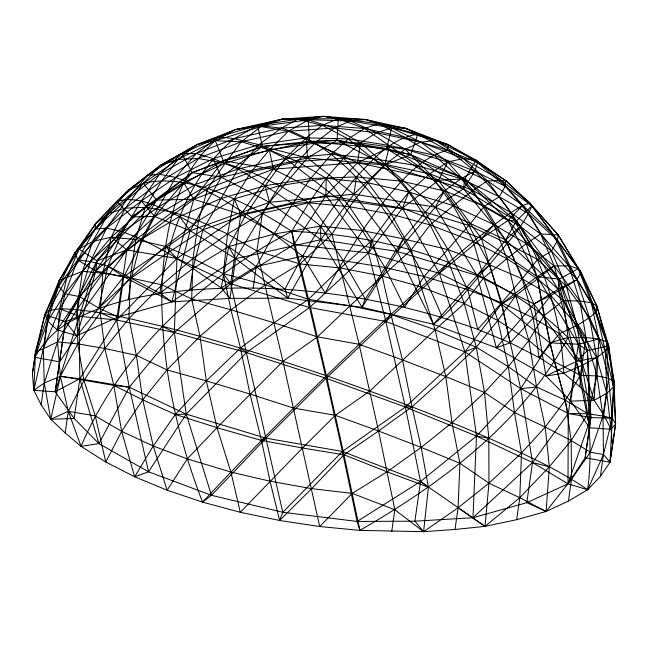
<?xml version="1.0" encoding="UTF-8"?>
<svg xmlns="http://www.w3.org/2000/svg" width="648" height="648" viewBox="0 0 648 648"><rect width="100%" height="100%" fill="white"/><g stroke="black" fill="none" stroke-linecap="round" stroke-linejoin="round"><path stroke-width="0.97" d="M612.473 445.889L611.064 429.26L603.709 414.898L594.119 400.31L579.677 386.637L563.833 373.272C559.524 287.08 521.146 198.928 447.509 150.223L448.157 144.707L417.766 134.217L378.562 123.728L365.569 119.499L350.309 120.925L282.471 119.07L260.998 126.571L215.314 140.721L197.3 144.48L177.852 159.465L143.346 183.327L128.215 190.293L78.975 249.01L66.882 277.644L59.673 308.796L57.494 341.893L60.386 376.277L68.283 411.31L81.041 446.302L98.917 443.605L129.276 387.204L174.344 332.529L230.68 283.735L294.006 244.531L325.936 195.445L357.607 162.672L386.597 148.716L438.469 180.338L507.975 220.466L537.062 276.591L578.389 344.218L590.879 417.579L585.16 457.731L610.003 462.259L614.101 381.672L606.479 341.755L596.849 305.978L578.267 268.669L558.179 234.941L531.838 205.853L505.869 180.719L477.519 162.527L448.157 144.707L365.569 119.499L338.288 118.706L282.471 119.07L257.604 125.356L218.732 136.898L197.3 144.48L160.493 165.321L128.215 190.293L95.718 223.455L59.227 280.511L35.527 351.718L33.809 390.323L55.193 391.765L65.424 321.708L95.823 271.042L132.03 216.894L156.605 200.102L223.252 160.655L309.363 141.418L386.597 148.716L464.754 178.751L507.975 220.466L559.313 279.126L578.389 344.218L568.272 413.481L568.004 483.829L526.808 502.678L472.975 517.728L414.882 521.186L357.121 521.446L282.771 512.276L211.442 495.299L148.562 471.809L98.917 443.605L74.147 418.454L55.193 391.765L65.424 321.708L97.006 260.917L132.03 216.894L192.262 172.635L223.252 160.655L262.408 146.424L309.363 141.418L337.114 140.268L386.597 148.716L410.702 154.629L464.754 178.751L516.326 220.96L559.313 279.126L587.469 350.576L590.879 417.579L585.16 457.731L568.004 483.829L532.526 462.534L476.474 436.08L405.356 407.049L326.114 378.286L246.507 352.609L174.344 332.529L116.672 320.007L79.137 316.281L59.673 308.796L48.9 310.505L44.866 314.661L35.527 351.718L32.4 373.685L33.809 390.323L41.164 404.684L50.755 419.272L65.197 432.945L81.041 446.302L105.778 462.04L134.654 476.766L167.127 490.22L202.565 502.135L240.295 512.285L279.604 520.474L319.723 526.54L359.899 530.38L423.598 531.676L455.009 529.457L485.02 526.362L516.667 519.696L546.134 511.466L568.434 501.058L587.647 489.75L600.34 476.483L610.003 462.259L612.473 445.889L615.6 423.922L614.101 381.672L608.675 345.838L596.849 305.978L581.054 272.371L558.179 234.941L529.878 203.043L505.869 180.719L476.142 160.267L448.157 144.707L405.543 128.328L365.569 119.499L323.312 116.324L282.471 119.07L235.386 129.592L197.3 144.48L160.493 165.321L128.215 190.293L116.802 201.463L95.718 223.455L75.128 252.436L59.227 280.511L44.866 314.661L34.87 357.323L32.4 373.685M41.164 404.684L44.25 383.025L57.494 341.893L76.918 309.582L102.821 273.181L135.813 239.517L172.571 211.977L207.797 188.519L251.092 171.963L297.537 161.579L343.521 158.193L385.39 164.422L429.705 173.85L472.967 190.48L510.818 212.633L540.61 233.944L554.234 265.931L563.428 300.672L585.954 337.543L580.438 375.305L565.396 400.253L545.227 427.04L521.519 453.001L488.965 483.173L458.087 507.797L423.598 531.676L414.882 521.186L420.536 481.496L405.356 407.049L385.844 321.473L368.437 252.955L325.936 195.445L326.219 178.297L343.521 158.193L360.418 142.9L376.593 132.719L391.732 127.826L405.543 128.328L435.399 140.551L476.142 160.267L529.878 203.043L581.054 272.371L608.675 345.838L613.445 387.269L615.6 423.922L610.003 462.259L603.458 454.531L603.013 416.057L596.962 375.937L585.954 337.543L579.895 301.045L568.774 265.826L553.384 234.843L522.815 205.319L501.188 180.606L463.393 158.558L435.399 140.551L420.746 142.163L405.105 149.234L385.39 164.422L367.975 182.817L349.523 206.712L332.019 234.179L299.919 263.93L265.194 284.869L230.955 309.817L199.957 336.288L166.998 369.919L142.738 399.832L121.63 431.365L105.778 462.04L95.256 415.911L84.005 380.457L77.792 343.877L76.918 309.582L82.515 271.277L92.761 241.364L108.378 213.621L143.346 183.327L160.493 165.321L177.852 159.465L215.314 140.721L235.386 129.592L257.604 125.356L297.707 119.256L323.312 116.324L378.562 123.728L405.543 128.328L417.766 134.217L447.509 150.223L477.519 162.527L505.221 186.235L531.838 205.853L581.054 272.371L576.971 279.725L550.792 295.464L533.879 303.928L496.311 347.774L433.431 324.284L362.102 307.306L287.752 298.129L229.991 298.396L171.898 301.855L118.066 316.896L76.869 335.753L59.713 361.851L34.87 357.323L35.527 351.718L43.311 348.81L57.494 341.893L77.792 343.877L104.79 348.486L136.38 355.355L166.998 369.919L206.339 380.87L250.006 394.033L293.601 408.086L335.316 415.328L378.554 431.025L421.192 447.412L459.902 463.215L488.965 483.173L519.793 497.721L546.134 511.466L571.56 479.107L590.352 452.166L603.013 416.057L608.537 378.262L606.479 341.755L578.267 268.669L568.774 265.826L554.234 265.931L537.062 276.591L501.406 304.058L464.9 351.856L405.356 407.049L342.379 451.454L282.771 512.276L279.604 520.474L270.014 481.189L261.5 440.454L250.006 394.033L240.44 348.033L230.955 309.817L223.341 273.65L227.57 233.96L234.268 198.839L251.092 171.963L269.374 149.947L288.392 131.244L308.318 119.945L323.312 116.324L391.732 127.826L420.746 142.163L463.393 158.558L476.142 160.267L477.519 162.527L474.863 171.202L463.571 188.876L435.343 207.141L397.346 251.481L362.102 307.306L320.776 239.679L269.438 202.322L221.316 177.22L192.262 172.635L156.605 200.102L97.006 260.917L55.193 391.765L79.793 378.756L116.672 320.007L176.953 258.495L240.797 214.464L273.302 169.193L309.363 141.418L308.318 119.945L235.386 129.592L181.853 153.657L147.655 175.316L116.802 201.463L95.078 228.971L75.128 252.436L44.866 314.661L47.66 321.149L57.227 329.832L76.869 335.753L123.776 276.753L154.702 216.473L192.262 172.635L262.408 146.424L337.114 140.268L410.702 154.629L463.571 188.876L516.326 220.96L558.122 289.356L587.469 350.576L589.68 427.818L611.064 429.26L615.6 423.922L612.352 418.203L608.537 378.262L598.865 338.969L591.316 302.721L568.774 265.826L540.61 233.944L522.815 205.319L487.312 180.833L463.393 158.558L447.752 161.984L429.705 173.85L408.799 191.986L391.165 214.196L372.122 240.408L340.565 268.029L308.537 299.336L273.991 322.793L240.44 348.033L206.339 380.87L175.333 414.469L153.26 445.994L134.654 476.766L121.63 431.365L113.829 385.398L104.79 348.486L100.205 312.83L102.821 273.181L111.262 237.168L125.283 208.178L143.346 183.327C164.867 178.151 186.964 182.315 207.797 188.519C237.67 198.734 265.38 214.075 291.73 231.312C391.505 235.629 495.347 266.085 568.013 337.503C586.675 385.779 594.37 438.283 587.647 489.75L568.004 483.829L590.879 417.579L612.352 418.203L603.458 454.531L600.34 476.483M211.442 495.299L186.227 414.121L174.344 332.529L176.953 258.495L193.809 199.268L223.252 160.655L215.314 140.721C174.296 176.118 164.916 233.523 161.927 284.828C160.218 359.13 175.802 433.034 202.565 502.135L211.442 495.299L266.02 438.178L326.114 378.286L385.844 321.473L439.376 273.31L481.456 238.505L507.975 220.466L522.815 205.319L529.878 203.043L531.838 205.853C522.612 228.436 504.225 245.778 489.515 264.797C470.748 284.472 455.074 307.63 433.431 324.284L397.346 251.481L353.93 194.181L307.436 157.974L262.408 146.424L221.316 177.22L154.702 216.473L95.823 271.042L76.869 335.753L65.424 321.708L44.866 314.661M455.009 529.457L458.087 507.797L459.902 463.215L451.988 422.666L445.784 376.585L435.108 329.751L421.038 286.886L411.278 249.869L391.165 214.196L367.975 182.817L343.521 158.193L314.798 143.143L288.392 131.244L260.998 126.571L241.267 141.774L225.245 163.15L207.797 188.519L198.523 220.676L192.999 258.471L191.67 298.939L199.957 336.288L206.339 380.87L217.015 427.696L230.907 472.06L240.295 512.285L302.535 448.011L335.316 415.328L369.781 391.068L435.108 329.751L464.26 303.499L483.773 277.733L506.841 258.649L526.298 243.664L540.61 233.944L558.179 234.941L557.531 240.538L551.489 251.084L537.638 259.467L522.199 278.786L501.698 302.705L477.746 329.362C385.965 296.517 287.113 282.293 189.864 290.126C151.024 293.617 111.407 300.542 76.44 318.524C58.555 326.503 44.599 340.492 34.87 357.323L47.66 321.149L58.579 286.035L59.227 280.511L82.515 271.277L102.821 273.181L130.208 277.854L161.927 284.828L191.67 298.939L230.955 309.817L273.991 322.793L317.423 336.855L359.114 344.282L402.513 359.956L445.784 376.585L484.542 392.486L514.512 412.606L545.227 427.04L571.18 440.583L590.352 452.166L603.458 454.531L587.647 489.75C557.037 468.455 522.628 453.527 488.803 438.178C435.553 415.157 381.235 394.705 326.406 375.767C272.363 357.396 217.817 340.451 162.494 326.349C128.652 318.524 94.6 309.493 59.673 308.796L43.311 348.81L33.809 390.323L44.25 383.025L60.386 376.277L79.793 378.756L129.276 387.204L186.227 414.121L266.02 438.178L342.379 451.454L420.536 481.496L485.02 526.362L519.793 497.721L549.334 466.754L571.18 440.583L587.939 413.78L596.962 375.937L598.865 338.969L579.895 301.045L554.234 265.931L526.298 243.664L494.181 224.799L453.227 205.683L408.799 191.986L367.975 182.817L326.219 178.297L279.685 185.66L234.268 198.839L198.523 220.676L165.313 246.394L130.208 277.854L100.205 312.83L77.792 343.877L60.386 376.277L50.755 419.272L74.147 418.454L79.793 378.756L79.137 316.281L126.903 249.95L156.605 200.102L193.809 199.268L240.797 214.464L294.006 244.531L368.437 252.955L439.376 273.31L501.406 304.058L549.82 342.857L578.389 344.218L598.865 338.969L606.479 341.755L608.675 345.838L605.386 351.143L596.695 357.566L582.755 364.994L563.833 373.272L545.956 375.978L496.311 347.774L477.139 275.538L435.343 207.141L384.685 165.086L337.114 140.268L307.436 157.974L221.316 177.22L190.131 230.777L171.898 301.855L123.776 276.753L107.884 266.109L90.412 261.509L77.695 259.945L58.579 286.035L65.002 293.779L79.566 296.573L98.739 308.116L118.066 316.896L123.776 276.753L190.131 230.777L269.438 202.322L353.93 194.181L435.343 207.141L505.699 239.938L558.122 289.356L576.38 361.438L589.68 427.818L570.726 401.128L545.956 375.978L533.879 303.928L505.699 239.938L463.571 188.876L384.685 165.086L307.436 157.974L269.438 202.322L235.637 258.706L229.991 298.396L221.276 287.898L192.95 268.475L167.8 252.906L141.491 239.185L122.537 231.741L106.685 228.12L95.078 228.971L77.695 259.945L65.002 293.779L57.227 329.832L79.566 296.573L107.884 266.109L141.491 239.185L179.545 216.456L221.122 198.491L265.194 185.725L310.676 178.475L356.449 176.928L401.387 181.116L444.374 190.925L484.364 206.129L520.36 226.346L551.489 251.084L576.971 279.725L596.192 311.575L605.386 351.143L613.445 387.269L611.064 429.26L606.787 393.247L605.386 351.143L589.567 317.706L576.971 279.725L557.531 240.538L528.638 213.686L505.221 186.235L474.863 171.202L433.715 155.05L389.667 145.517L348.211 138.899L306.237 137.83L258.884 144.698L213.233 158.614L175.754 177.431L141.28 201.01L106.685 228.12L77.695 259.945L95.823 271.042L123.776 276.753M309.363 141.418L357.607 162.672L402.408 208.121L439.376 273.31L464.9 351.856L476.474 436.08L472.975 517.728L532.526 462.534L568.272 413.481L549.82 342.857L537.062 276.591L481.456 238.505L402.408 208.121L325.936 195.445L273.302 169.193L223.252 160.655M337.114 140.268L338.288 118.706L364.524 128.458L404.506 137.255L447.509 150.223C418.487 158.063 399.322 183.635 380.611 205.359C359.721 232.988 341.399 262.456 325.15 293.034L302.616 256.163L274.039 234.066L246.167 214.164L221.122 198.491L194.821 184.761L175.754 177.431L159.448 174.28L147.655 175.316L127.17 199.22L106.685 228.12L90.412 261.509L79.566 296.573L76.44 318.524M362.102 307.306L365.269 299.109L343.229 260.65L320.647 226.071L292.613 203.788L265.194 185.725L238.091 168.966L213.233 158.614L196.247 153.511L181.853 153.657L159.448 174.28L141.28 201.01L122.537 231.741L107.884 266.109L98.739 308.116L131.333 277.911L167.8 252.906L202.978 229.813L246.167 214.164L292.613 203.788L338.702 199.487L425.226 212.252L468.885 225.415L507.214 243.526L537.638 259.467L566.376 286.327L589.567 317.706L596.695 357.566L594.119 400.31L570.726 401.128L576.38 361.438L587.469 350.576L608.675 345.838M215.314 140.721L241.267 141.774L269.374 149.947L297.537 161.579L326.219 178.297L349.523 206.712L372.122 240.408L382.134 276.04L390.922 314.41L402.513 359.956L411.982 406.831L421.192 447.412L428.385 487.231L423.598 531.676L394.834 509.757L352.22 493.387L311.648 488.657L270.014 481.189L230.907 472.06L187.28 458.906L153.26 445.994L121.63 431.365L95.256 415.911L68.283 411.31L50.755 419.272L44.25 383.025L43.311 348.81L48.9 310.505L66.882 277.644L92.761 241.364L125.283 208.178L161.895 180.687L197.883 158.485L241.267 141.774L288.392 131.244L334.522 127.956L376.593 132.719L420.746 142.163L447.752 161.984L472.967 190.48L494.181 224.799L506.841 258.649L515.727 295.601L528.817 340.386L536.552 386.969L545.227 427.04L549.334 466.754L546.134 511.466L526.808 502.678L532.526 462.534L520.692 388.662L501.406 304.058L481.456 238.505L438.469 180.338L357.607 162.672L273.302 169.193L193.809 199.268L126.903 249.95L97.006 260.917L78.975 249.01L75.128 252.436L77.695 259.945M95.823 271.042L97.006 260.917M65.197 432.945L68.283 411.31L84.005 380.457L104.79 348.486L128.968 318.46L161.927 284.828L192.999 258.471L227.57 233.96L262.424 213.2L308.845 202.824L349.523 206.712L391.165 214.196L430.094 224.913L473.315 241.526L506.841 258.649L537.775 279.069L563.428 300.672L568.013 337.503C522.855 422.99 441.968 482.963 359.899 530.38L357.121 521.446L342.379 451.454L326.114 378.286L326.406 375.767L308.537 299.336L291.73 231.312L308.845 202.824L326.219 178.297M463.571 188.876L464.754 178.751L476.142 160.267M107.884 266.109L159.853 293.22L171.898 301.855L235.637 258.706L320.776 239.679L397.346 251.481L477.139 275.538L533.879 303.928L558.122 289.356L559.313 279.126L578.267 268.669M44.534 343.1L47.66 321.149L65.002 293.779L90.412 261.509L122.537 231.741L158.849 206.793L194.821 184.761L238.091 168.966L285.217 158.436L331.452 154.232L373.548 158.825L418 165.718L461.036 178.694L499.308 196.733L528.638 213.686L551.489 251.084L566.376 286.327L577.044 325.418L582.755 364.994L594.119 400.31L606.787 393.247L613.445 387.269L614.101 381.672L608.537 378.262L596.962 375.937L580.438 375.305L554.502 361.778L528.817 340.386L497.81 320.501L464.26 303.499L421.038 286.886L382.134 276.04L340.565 268.029L299.919 263.93L256.908 250.962L227.57 233.96L198.523 220.676L172.571 211.977L145.209 207.303L125.283 208.178L108.378 213.621L95.718 223.455L95.078 228.971L127.17 199.22L159.448 174.28L196.247 153.511L218.732 136.898L234.333 138.648L258.884 144.698L285.217 158.436L338.702 199.487L362.402 230.607L384.944 267.511L404.579 307.298L424.075 276.494L468.885 225.415L484.364 206.129L499.308 196.733L505.221 186.235L505.869 180.719L487.312 180.833L447.752 161.984L405.105 149.234L360.418 142.9L314.798 143.143L269.374 149.947L225.245 163.15L183.514 182.428L145.209 207.303L111.262 237.168L82.515 271.277L59.673 308.796M128.207 299.886L131.333 277.911L141.491 239.185L158.849 206.793L175.754 177.431L196.247 153.511L234.333 138.648L257.604 125.356L281.41 128.126L322.259 125.356L364.524 128.458L378.562 123.728L404.506 137.255L433.715 155.05L461.036 178.694L484.364 206.129L507.214 243.526L522.199 278.786L533.239 317.941L539.096 357.542L563.833 373.272M189.864 290.126L192.95 268.475L202.978 229.813L238.091 168.966L258.884 144.698L281.41 128.126L297.707 119.256L322.259 125.356L348.211 138.899L401.387 181.116L425.226 212.252L448.092 249.683L467.702 289.64L477.746 329.362L510.219 342.808L539.096 357.542L559.58 333.639L577.044 325.418L589.567 317.706L596.192 311.575L596.849 305.978L591.316 302.721L579.895 301.045L563.428 300.672L543.988 315.649L528.817 340.386L508.332 366.655L484.542 392.486L451.988 422.666L421.192 447.412L387.018 471.809L352.22 493.387L319.723 526.54L282.933 361.301L256.908 250.962L262.424 213.2L279.685 185.66L297.537 161.579L314.798 143.143L334.522 127.956L350.309 120.925L376.593 132.719L405.105 149.234L429.705 173.85L453.227 205.683L473.315 241.526L483.773 277.733L497.81 320.501L508.332 366.655L514.512 412.606L521.519 453.001L519.793 497.721L516.667 519.696M253.117 288.182L256.203 266.539L274.039 234.066L292.613 203.788L310.676 178.475L331.452 154.232L348.211 138.899L364.524 128.458L418 165.718L444.374 190.925L468.885 225.415L489.515 264.797L501.698 302.705L510.219 342.808L496.311 347.774M357.607 162.672L360.418 142.9L334.522 127.956L308.318 119.945M391.757 531.4L394.834 509.757L378.554 431.025L359.114 344.282L332.019 234.179L308.845 202.824L279.685 185.66L251.092 171.963L225.245 163.15L197.883 158.485L177.852 159.465L161.895 180.687L145.209 207.303L135.813 239.517L130.208 277.854L128.968 318.46L136.38 355.355L142.738 399.832L153.26 445.994L167.127 490.22L187.28 458.906L217.015 427.696L282.933 361.301L317.423 336.855L350.009 305.807L411.278 249.869L430.094 224.913L453.227 205.683L472.967 190.48L487.312 180.833L510.818 212.633L526.298 243.664L537.775 279.069L543.988 315.649L554.502 361.778L565.396 400.253L571.18 440.583L571.56 479.107L568.434 501.058M579.677 386.637L582.755 364.994L559.58 333.639L533.239 317.941L501.698 302.705L467.702 289.64L424.075 276.494L384.944 267.511L343.229 260.65L302.616 256.163L256.203 266.539L221.276 287.898L228.695 246.613L246.167 214.164L265.194 185.725L285.217 158.436L306.237 137.83L322.259 125.356L338.288 118.706M603.709 414.898L606.787 393.247L596.695 357.566L577.044 325.418L550.792 295.464L522.199 278.786L489.515 264.797L448.092 249.683L403.34 238.82L362.402 230.607L320.647 226.071L274.039 234.066L228.695 246.613L192.95 268.475L159.853 293.22C168.934 236.318 187.952 176.207 234.333 138.648L281.41 128.126C322.882 140.478 354.505 172.238 380.611 205.359C406.029 239.849 426.076 277.862 442.309 317.447M134.654 476.766L148.562 471.809L129.276 387.204L116.672 320.007L126.903 249.95L111.262 237.168L92.761 241.364L78.975 249.01M282.771 512.276L230.68 283.735L240.797 214.464L234.268 198.839M353.93 194.181L356.449 176.928C373.353 158.817 391.813 137.757 417.766 134.217L410.702 154.629L384.685 165.086L353.93 194.181L320.776 239.679L287.752 298.129L235.637 258.706L190.131 230.777L154.702 216.473L132.03 216.894L116.802 201.463C138.648 194.862 160.186 207.862 179.545 216.456C217.25 236.739 251.708 262.391 284.974 289.202L287.752 298.129M386.597 148.716L391.732 127.826M384.685 165.086L389.667 145.517M148.562 471.809L186.227 414.121L246.507 352.609L309.566 307.517L368.437 252.955L372.122 240.408M368.437 252.955L402.408 208.121L408.799 191.986L385.39 164.422L360.418 142.9M81.041 446.302C121.354 351.548 201.965 278.818 291.73 231.312L294.006 244.531L309.566 307.517L326.114 378.286M397.346 251.481L403.34 238.82L425.226 212.252L444.374 190.925L461.036 178.694L474.863 171.202M402.408 208.121L438.469 180.338L447.752 161.984M284.974 289.202C305.313 249.715 327.912 211.118 356.449 176.928M435.343 207.141L444.374 190.925M433.431 324.284L477.139 275.538L505.699 239.938L516.326 220.96L531.838 205.853M365.269 299.109L403.34 238.82M357.121 521.446L420.536 481.496L476.474 436.08L520.692 388.662L549.82 342.857L568.013 337.503L585.954 337.543L598.865 338.969M126.903 249.95L176.953 258.495L230.68 283.735L309.566 307.517L385.844 321.473L390.922 314.41L448.732 262.391L473.315 241.526L494.181 224.799L510.818 212.633L522.815 205.319M554.234 265.931L515.727 295.601L497.81 320.501L476.296 347.223L445.784 376.585L411.982 406.831L378.554 431.025L343.975 454.783L311.648 488.657L279.604 520.474M550.792 295.464L533.239 317.941L510.219 342.808M439.376 273.31L448.732 262.391L430.094 224.913L408.799 191.986M481.456 238.505L494.181 224.799M202.565 502.135C263.064 437.319 326.041 374.836 390.922 314.41L435.108 329.751L476.296 347.223L508.332 366.655L536.552 386.969L565.396 400.253L587.939 413.78L603.013 416.057L612.352 418.203M505.699 239.938L520.36 226.346M477.139 275.538L489.515 264.797M501.406 304.058L515.727 295.601M558.122 289.356L576.971 279.725M60.386 376.277L113.829 385.398L142.738 399.832L175.333 414.469L217.015 427.696L261.5 440.454L266.02 438.178M545.956 375.978L576.38 361.438L596.695 357.566M385.844 321.473L464.9 351.856L476.296 347.223L464.26 303.499L448.732 262.391M65.424 321.708L79.137 316.281M240.797 214.464L325.936 195.445M464.9 351.856L520.692 388.662L536.552 386.969M438.469 180.338L464.754 178.751M405.356 407.049L411.982 406.831M175.333 414.469L186.227 414.121M520.692 388.662L568.272 413.481L587.939 413.78M507.975 220.466L516.326 220.96M111.262 237.168L135.813 239.517L165.313 246.394L192.999 258.471L223.341 273.65L265.194 284.869L308.537 299.336L350.009 305.807L390.922 314.41M537.062 276.591L559.313 279.126M113.829 385.398L129.276 387.204M420.536 481.496L428.385 487.231L387.018 471.809L343.975 454.783L302.535 448.011L261.5 440.454M476.474 436.08L488.803 438.178L488.965 483.173L485.02 526.362L458.087 507.797M568.272 413.481L590.879 417.579M532.526 462.534L549.334 466.754M100.205 312.83L116.672 320.007M162.494 326.349L174.344 332.529M578.389 344.218L587.469 350.576M240.44 348.033L246.507 352.609M165.313 246.394L176.953 258.495M141.28 201.01L154.702 216.473M143.346 183.327L156.605 200.102M533.879 303.928L576.38 361.438M179.545 216.456L190.131 230.777M223.341 273.65L230.68 283.735M183.514 182.428L193.809 199.268M228.695 246.613L235.637 258.706M181.853 153.657L192.262 172.635M342.379 451.454L343.975 454.783L359.899 530.38M213.233 158.614L221.316 177.22M79.793 378.756L98.917 443.605M265.194 185.725L269.438 202.322M257.604 125.356L262.408 146.424M326.406 375.767L343.975 454.783M269.374 149.947L273.302 169.193M476.296 347.223L484.542 392.486L488.803 438.178M308.537 299.336L309.566 307.517M306.237 137.83L307.436 157.974M320.647 226.071L320.776 239.679"/></g></svg>
